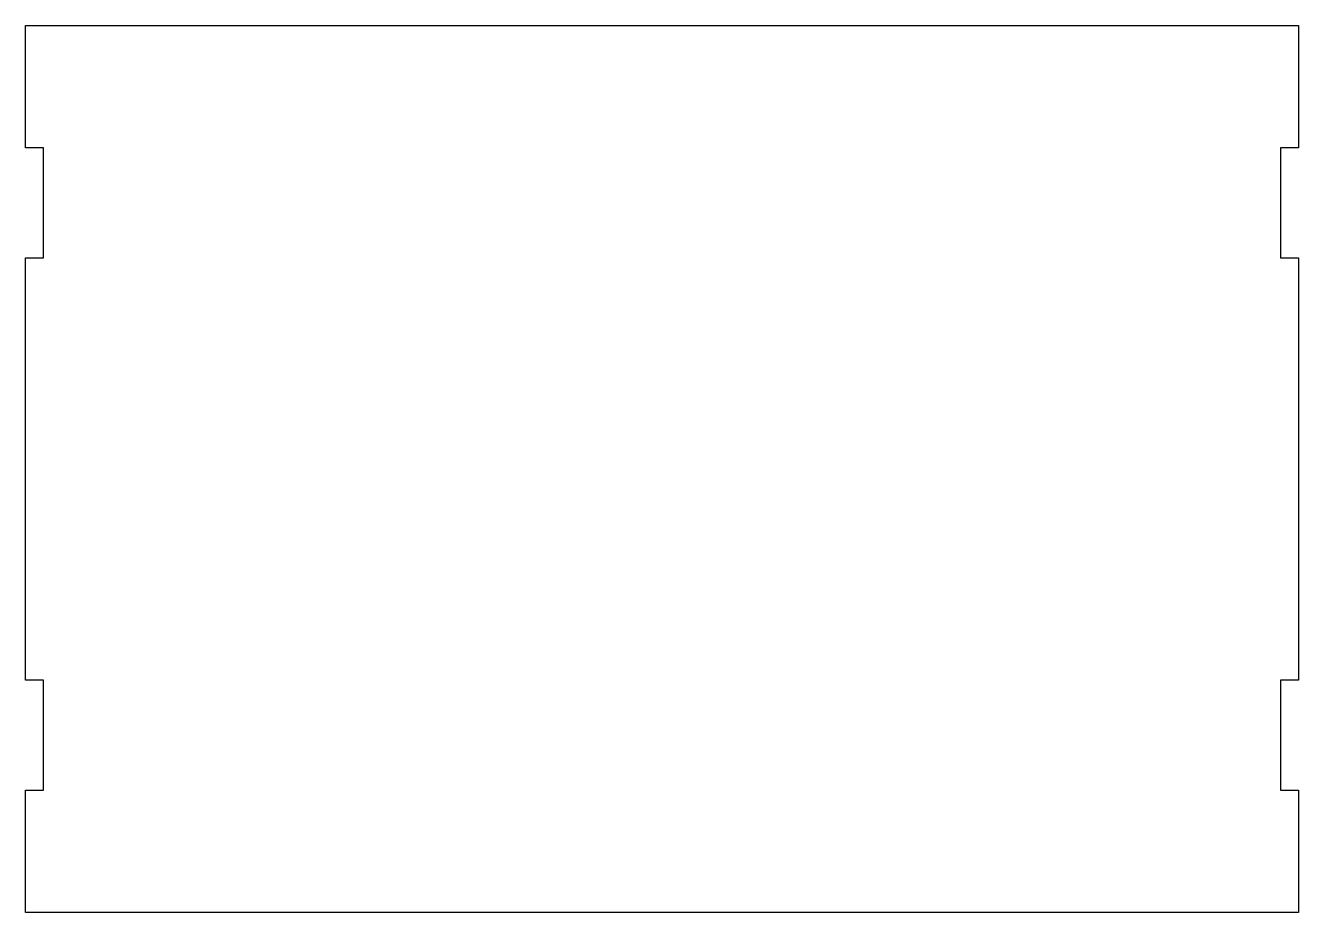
# Model space of a CAD drawing. Extents: x -78 to 78, y -54 to 54.
import ezdxf

# ---------------------------------------------------------------- set-up
doc = ezdxf.new("R2010")
doc.units = 0
doc.layers.get('0').update_dxf_attribs({"linetype": 'continuous'})

msp = doc.modelspace()

# ---------------------------------------------------------------- linework, layer by layer
at = {"color": 7}
msp.add_lwpolyline([(-77.5, 39.1), (-77.5, 54), (77.5, 54), (77.5, 39.1), (75.3, 39.1), (75.3, 25.7), (77.5, 25.7), (77.5, 0), (77.5, -25.7), (75.3, -25.7), (75.3, -39.1), (77.5, -39.1), (77.5, -54), (-77.5, -54), (-77.5, -39.1), (-75.3, -39.1), (-75.3, -25.7), (-77.5, -25.7), (-77.5, 0), (-77.5, 25.7), (-75.3, 25.7), (-75.3, 39.1)], close=True, dxfattribs=at)

doc.saveas('drawing.dxf')
